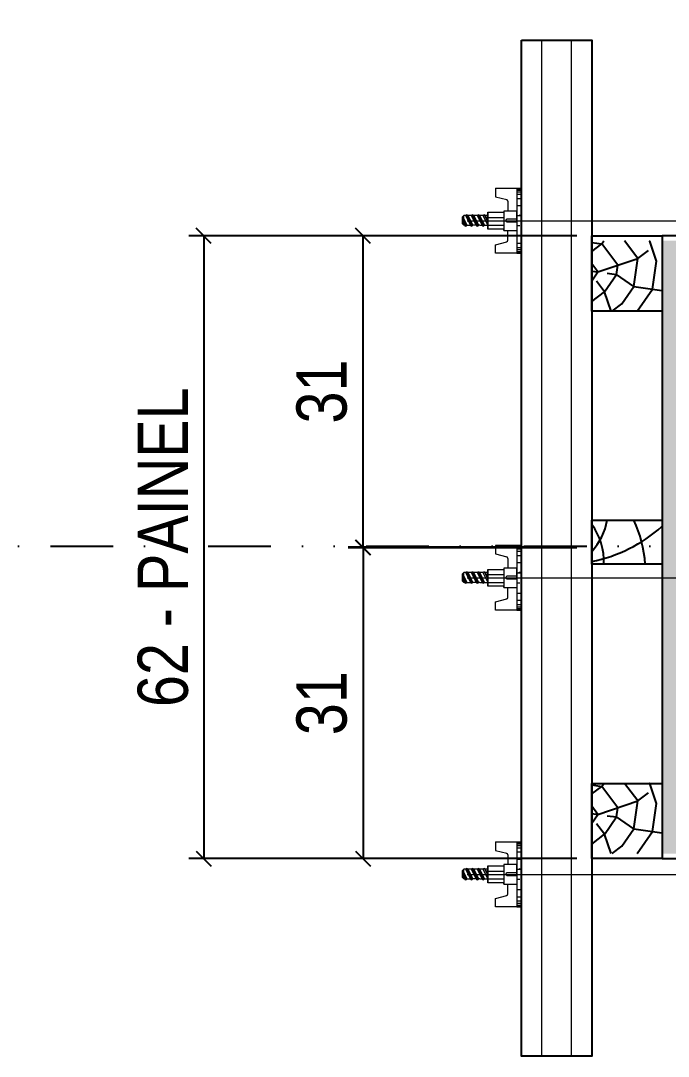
# Model space of a CAD drawing. Extents: x 13379 to 23315, y 867 to 16997.
# Drawn here: x 19338.3 to 19467.3, y 8459.5 to 8665.8 of the extents above; entities that cross this region are included whole.
import ezdxf
from ezdxf.enums import TextEntityAlignment as Align

# ---------------------------------------------------------------- set-up
doc = ezdxf.new("R2010")
doc.units = 0
doc.linetypes.add('DIVIDE2', pattern=[0.625, 0.25, -0.125, 0, -0.125, 0, -0.125])
doc.linetypes.add('HIDDEN', pattern=[0.375, 0.25, -0.125])
for name, color, linetype in [('1-2 PONTALETE', 7, 'Continuous'), ('COTA', 241, 'Continuous'), ('GRAVATA', 2, 'Continuous'), ('Nível', 160, 'Continuous'), ('Painéis', 200, 'Continuous'), ('PONTALETE', 7, 'Continuous'), ('Texto de Titulo', 7, 'Continuous'), ('Texto Qtd Sarr', 242, 'Continuous')]:
    doc.layers.add(name, color=color, linetype=linetype)
doc.layers.add('Hachura', color=251, linetype='Continuous', lineweight=9)
doc.layers.add('Texto Seção', color=7, linetype='Continuous', lineweight=15)
doc.styles.add('COTA TECNICA 2X', font='techl___.ttf', dxfattribs={"height": 10})
doc.styles.add('ROMANS', font='romans.shx')
doc.dimstyles.new('SECAO PILAR', dxfattribs={"dimtxt": 10, "dimasz": 3, "dimexe": 3, "dimexo": 3, "dimgap": 3, "dimtad": 1, "dimdec": 1, "dimlfac": 0.5, "dimzin": 12, "dimdsep": 46, "dimtxsty": 'COTA TECNICA 2X', "dimblk1": 'OBLIQUE', "dimblk2": 'OBLIQUE', "dimsah": 1, "dimcen": 0.9, "dimclrd": 256, "dimclre": 256, "dimclrt": 256, "dimadec": 1, "dimazin": 3, "dimtfac": 1, "dimtdec": 1, "dimtmove": 0, "dimatfit": 3, "dimfxl": 1, "dimtolj": 1, "dimtzin": 12, "dimarcsym": 0})

# ---------------------------------------------------------------- blocks, each defined once
blk = doc.blocks.new('_Oblique')
at = {"color": 0, "linetype": 'ByBlock', "lineweight": -2}
blk.add_line((-0.5, -0.5), (0.5, 0.5), dxfattribs=at)
blk = doc.blocks.new('*D1056')
at = {"layer": 'COTA', "lineweight": -2, "transparency": 16777216}
for p, q in [((19449.05, 8622.93), (19371.76, 8622.93)), ((19374.76, 8622.93), (19374.76, 8498.89)), ((19449.05, 8498.89), (19371.76, 8498.89))]:
    blk.add_line(p, q, dxfattribs=at)
at = {"layer": 'Defpoints', "color": 0, "transparency": 16777216}
for p in [(19452.05, 8622.93), (19374.76, 8498.89), (19452.05, 8498.89)]:
    blk.add_point(p, dxfattribs=at)
at = {"layer": 'COTA', "lineweight": -2, "transparency": 16777216, "xscale": 3, "yscale": 3, "zscale": 3}
for p, rotation in [((19374.76, 8622.93), 90), ((19374.76, 8498.89), 270)]:
    blk.add_blockref('_Oblique', p, dxfattribs=dict(at, rotation=rotation))
at = {"layer": 'COTA', "transparency": 16777216, "insert": (19366.66, 8560.91), "char_height": 10, "attachment_point": 5, "rotation": 90, "style": 'COTA TECNICA 2X'}
blk.add_mtext('\\A1;62 - PAINEL', dxfattribs=at)
blk = doc.blocks.new('C')
at = {"layer": 'Hachura', "color": 0}
for p, q in [((0, 3.22), (0, -3.22)), ((0.45, 3.22), (0, 3.22)), ((0.46, 3.16), (0, 3.16)), ((0.45, -3.23), (0.45, 3.22)), ((0.45, 3.22), (2.58, 3.22)), ((2.58, 3.22), (2.58, 2.39)), ((0.46, 3.05), (0, 3.05)), ((0.46, 2.88), (0, 2.88)), ((0, 2.75), (0, -1.16)), ((0.46, 2.65), (0, 2.65)), ((0.46, 2.23), (0, 2.23)), ((2.58, 2.39), (1.47, 2.09)), ((0.46, 1.51), (0, 1.51)), ((1.35, 1.94), (1.35, 0.96)), ((0.39, 0.49), (0.17, 0.49)), ((1.74, 0.97), (0.45, 0.97)), ((1.45, 0.1), (0.45, 0.1)), ((1.74, -0.97), (1.74, 0.97)), ((1.74, 0.97), (1.74, 0.84)), ((1.74, 0.97), (1.74, 0.84)), ((1.74, 0.84), (3.35, 0.84)), ((3.35, 0.45), (1.74, 0.45)), ((3.32, 0.84), (3.32, -0.84)), ((3.35, 0.84), (3.35, -0.84)), ((3.68, 0.45), (3.35, 0.45)), ((3.84, -0.52), (3.35, 0.45)), ((3.35, 0.06), (3.67, -0.57)), ((3.68, 0.45), (4.16, -0.52)), ((3.72, 0.5), (4.25, -0.57)), ((4.37, -0.55), (3.83, 0.53)), ((4.15, 0.45), (3.93, 0.45)), ((4.42, -0.52), (3.93, 0.45)), ((4.15, 0.45), (4.26, 0.45)), ((4.26, 0.45), (4.74, -0.52)), ((4.3, 0.5), (4.83, -0.57)), ((4.95, -0.55), (4.41, 0.53)), ((4.51, 0.45), (4.84, 0.45)), ((5, -0.52), (4.51, 0.45)), ((4.84, 0.45), (5.32, -0.52)), ((4.88, 0.5), (5.41, -0.57)), ((5.53, -0.55), (4.99, 0.53)), ((5.58, -0.52), (5.09, 0.45)), ((5.42, 0.45), (5.09, 0.45)), ((5.58, -0.52), (5.09, 0.45)), ((5.42, 0.45), (5.74, -0.19)), ((5.46, 0.5), (5.74, -0.07)), ((5.74, 0.19), (5.57, 0.53)), ((5.74, 0.32), (5.68, 0.45)), ((5.68, 0.45), (5.74, 0.45)), ((5.74, 0.45), (5.9, 0.29)), ((5.74, 0.45), (5.74, -0.52)), ((5.9, -0.36), (5.9, 0.29)), ((0.45, 0), (0, 0)), ((0.08, -0.48), (0.29, -0.48)), ((0.29, -0.48), (0.4, -0.48)), ((0.45, 0), (0.45, -0.97)), ((0.45, -0.16), (1.45, -0.16)), ((0.45, -0.65), (0.45, -0.32)), ((0.45, -3.23), (0.45, -0.65)), ((0.45, -0.97), (1.74, -0.97)), ((1.35, -1.94), (1.35, -0.97)), ((3.35, -0.32), (1.74, -0.32)), ((3.35, -0.84), (1.74, -0.84)), ((3.35, -0.07), (3.58, -0.52)), ((3.35, -0.52), (3.58, -0.52)), ((3.84, -0.52), (4.16, -0.52)), ((4.42, -0.52), (4.74, -0.52)), ((4.63, -0.52), (4.74, -0.52)), ((5, -0.52), (5.32, -0.52)), ((5.58, -0.52), (5.74, -0.52)), ((5.74, -0.52), (5.9, -0.36)), ((5.74, -0.52), (5.74, -0.52)), ((0.46, -1.52), (0, -1.52)), ((0.46, -2.23), (0, -2.23)), ((0.46, -2.65), (0, -2.65)), ((0.46, -2.88), (0, -2.88)), ((0.46, -3.05), (0, -3.05)), ((2.58, -2.39), (1.47, -2.1)), ((2.58, -3.23), (2.58, -2.39)), ((0.46, -3.16), (0, -3.16)), ((0, -3.22), (2.57, -3.22))]:
    blk.add_line(p, q, dxfattribs=at)
for centre, radius, start, end in [((1.52, 1.94), 0.161, 104.7436, 180), ((1.44, -0.03), 0.129, 272.695, 87.305), ((3.81, 0.39), 0.143, 25.5688, 154.4312), ((4.39, 0.39), 0.143, 25.5688, 154.4312), ((4.97, 0.39), 0.143, 25.5688, 154.4312), ((5.55, 0.39), 0.143, 25.5688, 154.4312), ((0.17, -0.37), 0.174, 221.744, 317.8592), ((3.71, -0.4), 0.174, 222.1408, 318.256), ((4.29, -0.4), 0.174, 222.1408, 318.256), ((4.87, -0.4), 0.174, 222.1408, 318.256), ((5.45, -0.4), 0.174, 222.1408, 318.256), ((5.61, -0.4), 0.174, 317.8592, 318.256), ((1.52, -1.94), 0.161, 180, 255.2564)]:
    blk.add_arc(centre, radius, start, end, dxfattribs=at)
blk = doc.blocks.new('*D1064')
at = {"layer": 'COTA', "lineweight": -2, "transparency": 16777216}
for p, q in [((19449.05, 8622.93), (19403.51, 8622.93)), ((19406.51, 8560.91), (19406.51, 8622.93)), ((19449.05, 8560.91), (19403.51, 8560.91))]:
    blk.add_line(p, q, dxfattribs=at)
at = {"layer": 'Defpoints', "color": 0, "transparency": 16777216}
for p in [(19406.51, 8622.93), (19452.05, 8622.93), (19452.05, 8560.91)]:
    blk.add_point(p, dxfattribs=at)
at = {"layer": 'COTA', "lineweight": -2, "transparency": 16777216, "xscale": 3, "yscale": 3, "zscale": 3}
for p, rotation in [((19406.51, 8622.93), 90), ((19406.51, 8560.91), 270)]:
    blk.add_blockref('_Oblique', p, dxfattribs=dict(at, rotation=rotation))
at = {"layer": 'COTA', "transparency": 16777216, "insert": (19398.29, 8591.92), "char_height": 10, "attachment_point": 5, "rotation": 90, "style": 'COTA TECNICA 2X'}
blk.add_mtext('\\A1;31', dxfattribs=at)
blk = doc.blocks.new('*D1065')
at = {"layer": 'COTA', "lineweight": -2, "transparency": 16777216}
for p, q in [((19449.05, 8560.81), (19403.51, 8560.81)), ((19406.51, 8560.81), (19406.51, 8498.89)), ((19449.05, 8498.89), (19403.51, 8498.89))]:
    blk.add_line(p, q, dxfattribs=at)
at = {"layer": 'Defpoints', "color": 0, "transparency": 16777216}
for p in [(19452.05, 8560.81), (19406.51, 8498.89), (19452.05, 8498.89)]:
    blk.add_point(p, dxfattribs=at)
at = {"layer": 'COTA', "lineweight": -2, "transparency": 16777216, "xscale": 3, "yscale": 3, "zscale": 3}
for p, rotation in [((19406.51, 8560.81), 90), ((19406.51, 8498.89), 270)]:
    blk.add_blockref('_Oblique', p, dxfattribs=dict(at, rotation=rotation))
at = {"layer": 'COTA', "transparency": 16777216, "insert": (19398.29, 8529.85), "char_height": 10, "attachment_point": 5, "rotation": 90, "style": 'COTA TECNICA 2X'}
blk.add_mtext('\\A1;31', dxfattribs=at)
blk = doc.blocks.new('titulo1')
at = {"layer": 'Defpoints', "color": 252, "linetype": 'HIDDEN', "ltscale": 2}
blk.add_line((0, 0), (0, 125), dxfattribs=at)
at = {"layer": 'Defpoints', "style": 'ROMANS', "oblique": 15}
blk.add_attdef('FOLHA', text='', height=10, dxfattribs=at).set_placement((0, 15.58), align=Align.MIDDLE_CENTER)
at = {"layer": 'Texto Qtd Sarr', "color": 3, "style": 'ROMANS', "oblique": 15}
for tag, height, p in [('TITULO', 17, (0, 71.45)), ('SEÇÃO', 12, (0, 41.55))]:
    blk.add_attdef(tag, text='', height=height, dxfattribs=at).set_placement(p, align=Align.MIDDLE_CENTER)

msp = doc.modelspace()

# ---------------------------------------------------------------- hatches: boundary and pattern name
at = {"layer": 'Hachura'}
h = msp.add_hatch(color=256, dxfattribs=at)
h.dxf.hatch_style = 1
h.paths.add_polyline_path([(19470.06, 8621.93), (19466.05, 8621.93), (19466.05, 8607.93), (19466.05, 8554.81), (19470.06, 8554.82)])
h.paths.add_polyline_path([(19470.06, 8554.82), (19466.05, 8554.81), (19466.05, 8499.89), (19470.06, 8499.89), (19470.06, 8516.91)])
at = {"layer": 'PONTALETE'}
h = msp.add_hatch(dxfattribs=at)
h.set_pattern_fill('TRONCO', color=1, scale=37.5, angle=-8, style=0, pattern_type=2)
h.set_pattern_definition([(352, (20814.69, 20256.405), (42.35404, 31.91606), [11.25, -26.25]), (352, (20814.952, 20258.26), (42.35404, 31.91606), [11.25, -26.25]), (352, (20817.33, 20261.714), (42.35404, 31.91606), [7.5, -30]), (352, (20819.71, 20265.167), (42.35404, 31.91606), [5.625, -31.875]), (352, (20820.23, 20268.88), (42.35404, 31.91606), [3.75, -33.75]), (352, (20811.47, 20273.9), (42.35404, 31.91606), [1.875, -9.375, 1.875, -24.375]), (352, (20817.3, 20274.973), (42.35404, 31.91606), [1.875, -15, 5.625, -15]), (352, (20824.99, 20275.786), (42.35404, 31.91606), [1.875, -1.875, 1.875, -31.875]), (352, (20823.393, 20277.903), (42.35404, 31.91606), [1.875, -35.625]), (352, (20822.06, 20281.878), (42.35404, 31.91606), [5.625, -31.875]), (352, (20822.58, 20285.59), (42.35404, 31.91606), [7.5, -30]), (352, (20821.245, 20289.566), (42.35404, 31.91606), [9.375, -11.25, 1.875, -15]), (82, (20803.26, 20269.372), (-31.91606, 42.35404), [1.875, -3.75, 9.375, -22.5]), (82, (20805.64, 20272.825), (-31.91606, 42.35404), [1.875, -1.875, 5.625, -28.125]), (82, (20809.583, 20287.418), (-31.91606, 42.35404), [3.75, -33.75]), (82, (20809.352, 20272.303), (-31.91606, 42.35404), [7.5, -11.25, 1.875, -16.875]), (82, (20814.08, 20292.466), (-31.91606, 42.35404), [1.875, -35.625]), (82, (20813.327, 20273.638), (-31.91606, 42.35404), [5.625, -31.875]), (82, (20817.3, 20274.973), (-31.91606, 42.35404), [3.75, -33.75]), (82, (20821.015, 20274.45), (-31.91606, 42.35404), [1.875, -5.625, 5.625, -24.375]), (82, (20823.132, 20276.047), (-31.91606, 42.35404), [1.875, -35.625]), (82, (20823.945, 20268.36), (-31.91606, 42.35404), [5.25, -32.25]), (82, (20824.76, 20260.67), (-31.91606, 42.35404), [3.75, -33.75]), (82, (20830.56, 20275.003), (-31.91606, 42.35404), [1.875, -35.625]), (82, (20834.01, 20272.624), (-31.91606, 42.35404), [5.625, -31.875]), (82, (20837.725, 20272.102), (-31.91606, 42.35404), [5.625, -31.875]), (37, (20830.067, 20258.03), (5.21899, 37.13505), [2.651625, -2.651625, 2.651625, -45.078134]), (37, (20823.945, 20268.359), (5.21899, 37.13505), [5.30325, -47.72976]), (37, (20811.7, 20289.014), (5.21899, 37.13505), [5.30325, -47.72976]), (37, (20817.823, 20278.686), (5.21899, 37.13505), [5.30325, -47.72976]), (37, (20818.636, 20270.998), (5.21899, 37.13505), [5.30325, -47.72976]), (37, (20828.733, 20262.005), (5.21899, 37.13505), [5.30325, -47.72976]), (37, (20825.28, 20264.384), (5.21899, 37.13505), [7.95495, -45.07806]), (37, (20816.488, 20282.66), (5.21899, 37.13505), [2.65162, -50.38138]), (37, (20815.153, 20286.635), (5.21899, 37.13505), [2.65162, -50.38138]), (37, (20830.007, 20284.547), (5.21899, 37.13505), [2.65162, -50.38138]), (37, (20812.544, 20268.068), (5.21899, 37.13505), [2.65162, -50.38138]), (37, (20834.795, 20278.194), (5.21899, 37.13505), [2.65162, -50.38138]), (37, (20821.275, 20276.307), (5.21899, 37.13505), [2.65162, -50.38138]), (37, (20825.51, 20279.5), (5.21899, 37.13505), [2.65162, -50.38138]), (127, (20822.61, 20272.333), (-37.13505, 5.21899), [2.651625, -2.651625, 7.95495, -39.77481]), (127, (20828.18, 20271.55), (-37.13505, 5.21899), [2.65162, -50.38138]), (127, (20826.354, 20258.553), (-37.13505, 5.21899), [2.65162, -50.38138]), (127, (20820.232, 20268.88), (-37.13505, 5.21899), [2.65162, -50.38138]), (127, (20826.846, 20275.525), (-37.13505, 5.21899), [2.65162, -50.38138]), (127, (20816.257, 20267.546), (-37.13505, 5.21899), [2.65162, -50.38138]), (127, (20831.11, 20265.458), (-37.13505, 5.21899), [2.65162, -50.38138]), (127, (20803.55, 20257.97), (-37.13505, 5.21899), [2.65162, -50.38138]), (127, (20805.67, 20259.567), (-37.13505, 5.21899), [5.30325, -47.72976]), (127, (20807.786, 20261.162), (-37.13505, 5.21899), [5.30325, -47.72976]), (127, (20811.5, 20260.64), (-37.13505, 5.21899), [5.30325, -47.72976]), (127, (20813.879, 20264.093), (-37.13505, 5.21899), [5.30325, -47.72976]), (127, (20830.82, 20276.86), (-37.13505, 5.21899), [5.30325, -47.72976]), (127, (20835.638, 20257.248), (-37.13505, 5.21899), [5.30325, -47.72976]), (127, (20841.67, 20286.695), (-37.13505, 5.21899), [5.30325, -47.72976]), (127, (20841.148, 20282.982), (-37.13505, 5.21899), [5.30325, -47.72976]), (127, (20837.173, 20281.647), (-37.13505, 5.21899), [5.30325, -47.72976]), (127, (20811.18, 20285.3), (-37.13505, 5.21899), [7.95495, -45.07806]), (127, (20834.795, 20278.194), (-37.13505, 5.21899), [7.95495, -45.07806]), (18.56505, (20815.936, 20292.205), (37.135053, -5.218991), [4.1925, -79.66005]), (18.56505, (20813.327, 20273.638), (37.135053, -5.218991), [4.1925, -79.66005]), (18.56505, (20818.606, 20284.256), (37.135053, -5.218991), [4.1925, -79.66005]), (18.56505, (20826.093, 20256.696), (37.135053, -5.218991), [4.1925, -79.66005]), (18.56505, (20824.758, 20260.67), (37.135053, -5.218991), [4.1925, -79.66005]), (18.56505, (20814.661, 20269.663), (37.135053, -5.218991), [4.1925, -79.66005]), (18.56505, (20817.271, 20288.23), (37.135053, -5.218991), [4.1925, -79.66005]), (18.56505, (20826.846, 20275.525), (37.135053, -5.218991), [8.385, -75.46755]), (55.43495, (20827.629, 20281.095), (5.218991, 37.135053), [4.1925, -79.66005]), (55.43495, (20831.633, 20269.172), (5.218991, 37.135053), [4.1925, -79.66005]), (55.43495, (20814.11, 20279.208), (5.218991, 37.135053), [4.1925, -79.66005]), (55.43495, (20806.943, 20282.109), (5.218991, 37.135053), [4.1925, -79.66005]), (55.43495, (20828.18, 20271.55), (5.218991, 37.135053), [4.1925, -79.66005]), (55.43495, (20824.467, 20272.072), (5.218991, 37.135053), [4.1925, -79.66005]), (55.43495, (20810.396, 20279.73), (5.218991, 37.135053), [8.385, -75.46755]), (55.43495, (20836.42, 20262.818), (5.218991, 37.135053), [8.385, -75.46755]), (55.43495, (20832.968, 20265.197), (5.218991, 37.135053), [8.385, -75.46755]), (108.56505, (20802.477, 20263.802), (5.218991, 37.135053), [4.1925, -79.66005]), (108.56505, (20805.348, 20284.226), (5.218991, 37.135053), [4.1925, -79.66005]), (108.56505, (20809.121, 20257.188), (5.218991, 37.135053), [4.1925, -79.66005]), (108.56505, (20810.105, 20291.131), (5.218991, 37.135053), [4.1925, -79.66005]), (108.56505, (20810.687, 20268.328), (5.218991, 37.135053), [4.1925, -79.66005]), (108.56505, (20818.636, 20270.998), (5.218991, 37.135053), [4.1925, -79.66005]), (108.56505, (20823.393, 20277.903), (5.218991, 37.135053), [4.1925, -79.66005]), (108.56505, (20804.595, 20265.398), (5.219004, 37.135057), [4.1925, -79.66005]), (108.56505, (20814.661, 20269.663), (5.218991, 37.135053), [4.1925, -79.66005]), (108.56505, (20825.28, 20264.384), (5.218991, 37.135053), [4.1925, -79.66005]), (108.56505, (20829.515, 20267.576), (5.218991, 37.135053), [4.1925, -79.66005]), (108.56505, (20838.508, 20277.672), (5.218991, 37.135053), [4.1925, -79.66005]), (108.56505, (20812.223, 20292.727), (5.218991, 37.135053), [4.1925, -79.66005]), (108.56505, (20806.391, 20291.653), (5.218991, 37.135053), [8.385, -75.46755]), (108.56505, (20808.308, 20264.876), (5.218991, 37.135053), [8.385, -75.46755]), (145.43495, (20801.955, 20260.088), (-37.135053, 5.218991), [4.1925, -79.66005]), (145.43495, (20833.259, 20253.796), (-37.135053, 5.218991), [4.1925, -79.66005]), (145.43495, (20834.012, 20272.624), (-37.135053, 5.218991), [4.1925, -79.66005]), (145.43495, (20817.331, 20261.714), (-37.135053, 5.218991), [4.1925, -79.66005]), (145.43495, (20814.952, 20258.262), (-37.135053, 5.218991), [4.1925, -79.66005]), (145.43495, (20819.71, 20265.167), (-37.135053, 5.218991), [4.1925, -79.66005]), (145.43495, (20833.982, 20285.882), (-37.135053, 5.218991), [4.1925, -79.66005]), (145.43495, (20837.956, 20287.217), (-37.135053, 5.218991), [8.385, -75.46755])])
h.paths.add_polyline_path([(19452.05, 8621.93), (19452.05, 8607.93), (19466.05, 8607.93), (19466.05, 8621.93)])
h = msp.add_hatch(dxfattribs=at)
h.set_pattern_fill('TRONCO', color=1, scale=37.5, angle=-8, style=0, pattern_type=2)
h.set_pattern_definition([(352, (20814.69, 20148.37), (42.35404, 31.91606), [11.25, -26.25]), (352, (20814.952, 20150.225), (42.35404, 31.91606), [11.25, -26.25]), (352, (20817.33, 20153.678), (42.35404, 31.91606), [7.5, -30]), (352, (20819.71, 20157.13), (42.35404, 31.91606), [5.625, -31.875]), (352, (20820.23, 20160.844), (42.35404, 31.91606), [3.75, -33.75]), (352, (20811.47, 20165.862), (42.35404, 31.91606), [1.875, -9.375, 1.875, -24.375]), (352, (20817.3, 20166.936), (42.35404, 31.91606), [1.875, -15, 5.625, -15]), (352, (20824.99, 20167.75), (42.35404, 31.91606), [1.875, -1.875, 1.875, -31.875]), (352, (20823.393, 20169.866), (42.35404, 31.91606), [1.875, -35.625]), (352, (20822.06, 20173.84), (42.35404, 31.91606), [5.625, -31.875]), (352, (20822.58, 20177.554), (42.35404, 31.91606), [7.5, -30]), (352, (20821.245, 20181.53), (42.35404, 31.91606), [9.375, -11.25, 1.875, -15]), (82, (20803.26, 20161.335), (-31.91606, 42.35404), [1.875, -3.75, 9.375, -22.5]), (82, (20805.64, 20164.788), (-31.91606, 42.35404), [1.875, -1.875, 5.625, -28.125]), (82, (20809.583, 20179.38), (-31.91606, 42.35404), [3.75, -33.75]), (82, (20809.352, 20164.266), (-31.91606, 42.35404), [7.5, -11.25, 1.875, -16.875]), (82, (20814.08, 20184.43), (-31.91606, 42.35404), [1.875, -35.625]), (82, (20813.327, 20165.6), (-31.91606, 42.35404), [5.625, -31.875]), (82, (20817.3, 20166.936), (-31.91606, 42.35404), [3.75, -33.75]), (82, (20821.015, 20166.414), (-31.91606, 42.35404), [1.875, -5.625, 5.625, -24.375]), (82, (20823.132, 20168.01), (-31.91606, 42.35404), [1.875, -35.625]), (82, (20823.945, 20160.32), (-31.91606, 42.35404), [5.25, -32.25]), (82, (20824.76, 20152.634), (-31.91606, 42.35404), [3.75, -33.75]), (82, (20830.56, 20166.966), (-31.91606, 42.35404), [1.875, -35.625]), (82, (20834.01, 20164.587), (-31.91606, 42.35404), [5.625, -31.875]), (82, (20837.725, 20164.065), (-31.91606, 42.35404), [5.625, -31.875]), (37, (20830.067, 20149.994), (5.21899, 37.13505), [2.651625, -2.651625, 2.651625, -45.078134]), (37, (20823.945, 20160.322), (5.21899, 37.13505), [5.30325, -47.72976]), (37, (20811.7, 20180.977), (5.21899, 37.13505), [5.30325, -47.72976]), (37, (20817.823, 20170.65), (5.21899, 37.13505), [5.30325, -47.72976]), (37, (20818.636, 20162.961), (5.21899, 37.13505), [5.30325, -47.72976]), (37, (20828.733, 20153.969), (5.21899, 37.13505), [5.30325, -47.72976]), (37, (20825.28, 20156.347), (5.21899, 37.13505), [7.95495, -45.07806]), (37, (20816.488, 20174.624), (5.21899, 37.13505), [2.65162, -50.38138]), (37, (20815.153, 20178.598), (5.21899, 37.13505), [2.65162, -50.38138]), (37, (20830.007, 20176.51), (5.21899, 37.13505), [2.65162, -50.38138]), (37, (20812.544, 20160.03), (5.21899, 37.13505), [2.65162, -50.38138]), (37, (20834.795, 20170.158), (5.21899, 37.13505), [2.65162, -50.38138]), (37, (20821.275, 20168.27), (5.21899, 37.13505), [2.65162, -50.38138]), (37, (20825.51, 20171.462), (5.21899, 37.13505), [2.65162, -50.38138]), (127, (20822.61, 20164.296), (-37.13505, 5.21899), [2.651625, -2.651625, 7.95495, -39.77481]), (127, (20828.18, 20163.513), (-37.13505, 5.21899), [2.65162, -50.38138]), (127, (20826.354, 20150.516), (-37.13505, 5.21899), [2.65162, -50.38138]), (127, (20820.232, 20160.844), (-37.13505, 5.21899), [2.65162, -50.38138]), (127, (20826.846, 20167.488), (-37.13505, 5.21899), [2.65162, -50.38138]), (127, (20816.257, 20159.51), (-37.13505, 5.21899), [2.65162, -50.38138]), (127, (20831.11, 20157.42), (-37.13505, 5.21899), [2.65162, -50.38138]), (127, (20803.55, 20149.934), (-37.13505, 5.21899), [2.65162, -50.38138]), (127, (20805.67, 20151.53), (-37.13505, 5.21899), [5.30325, -47.72976]), (127, (20807.786, 20153.126), (-37.13505, 5.21899), [5.30325, -47.72976]), (127, (20811.5, 20152.604), (-37.13505, 5.21899), [5.30325, -47.72976]), (127, (20813.879, 20156.056), (-37.13505, 5.21899), [5.30325, -47.72976]), (127, (20830.82, 20168.823), (-37.13505, 5.21899), [5.30325, -47.72976]), (127, (20835.638, 20149.211), (-37.13505, 5.21899), [5.30325, -47.72976]), (127, (20841.67, 20178.658), (-37.13505, 5.21899), [5.30325, -47.72976]), (127, (20841.148, 20174.945), (-37.13505, 5.21899), [5.30325, -47.72976]), (127, (20837.173, 20173.61), (-37.13505, 5.21899), [5.30325, -47.72976]), (127, (20811.18, 20177.263), (-37.13505, 5.21899), [7.95495, -45.07806]), (127, (20834.795, 20170.158), (-37.13505, 5.21899), [7.95495, -45.07806]), (18.56505, (20815.936, 20184.168), (37.135053, -5.218991), [4.1925, -79.66005]), (18.56505, (20813.327, 20165.601), (37.135053, -5.218991), [4.1925, -79.66005]), (18.56505, (20818.606, 20176.22), (37.135053, -5.218991), [4.1925, -79.66005]), (18.56505, (20826.093, 20148.66), (37.135053, -5.218991), [4.1925, -79.66005]), (18.56505, (20824.758, 20152.634), (37.135053, -5.218991), [4.1925, -79.66005]), (18.56505, (20814.661, 20161.627), (37.135053, -5.218991), [4.1925, -79.66005]), (18.56505, (20817.271, 20180.194), (37.135053, -5.218991), [4.1925, -79.66005]), (18.56505, (20826.846, 20167.488), (37.135053, -5.218991), [8.385, -75.46755]), (55.43495, (20827.629, 20173.058), (5.218991, 37.135053), [4.1925, -79.66005]), (55.43495, (20831.633, 20161.135), (5.218991, 37.135053), [4.1925, -79.66005]), (55.43495, (20814.11, 20171.171), (5.218991, 37.135053), [4.1925, -79.66005]), (55.43495, (20806.943, 20174.072), (5.218991, 37.135053), [4.1925, -79.66005]), (55.43495, (20828.18, 20163.513), (5.218991, 37.135053), [4.1925, -79.66005]), (55.43495, (20824.467, 20164.035), (5.218991, 37.135053), [4.1925, -79.66005]), (55.43495, (20810.396, 20171.693), (5.218991, 37.135053), [8.385, -75.46755]), (55.43495, (20836.42, 20154.782), (5.218991, 37.135053), [8.385, -75.46755]), (55.43495, (20832.968, 20157.16), (5.218991, 37.135053), [8.385, -75.46755]), (108.56505, (20802.477, 20155.765), (5.218991, 37.135053), [4.1925, -79.66005]), (108.56505, (20805.348, 20176.19), (5.218991, 37.135053), [4.1925, -79.66005]), (108.56505, (20809.121, 20149.151), (5.218991, 37.135053), [4.1925, -79.66005]), (108.56505, (20810.105, 20183.095), (5.218991, 37.135053), [4.1925, -79.66005]), (108.56505, (20810.687, 20160.292), (5.218991, 37.135053), [4.1925, -79.66005]), (108.56505, (20818.636, 20162.961), (5.218991, 37.135053), [4.1925, -79.66005]), (108.56505, (20823.393, 20169.866), (5.218991, 37.135053), [4.1925, -79.66005]), (108.56505, (20804.595, 20157.361), (5.219004, 37.135057), [4.1925, -79.66005]), (108.56505, (20814.661, 20161.627), (5.218991, 37.135053), [4.1925, -79.66005]), (108.56505, (20825.28, 20156.347), (5.218991, 37.135053), [4.1925, -79.66005]), (108.56505, (20829.515, 20159.539), (5.218991, 37.135053), [4.1925, -79.66005]), (108.56505, (20838.508, 20169.636), (5.218991, 37.135053), [4.1925, -79.66005]), (108.56505, (20812.223, 20184.69), (5.218991, 37.135053), [4.1925, -79.66005]), (108.56505, (20806.391, 20183.616), (5.218991, 37.135053), [8.385, -75.46755]), (108.56505, (20808.308, 20156.839), (5.218991, 37.135053), [8.385, -75.46755]), (145.43495, (20801.955, 20152.052), (-37.135053, 5.218991), [4.1925, -79.66005]), (145.43495, (20833.259, 20145.759), (-37.135053, 5.218991), [4.1925, -79.66005]), (145.43495, (20834.012, 20164.587), (-37.135053, 5.218991), [4.1925, -79.66005]), (145.43495, (20817.331, 20153.678), (-37.135053, 5.218991), [4.1925, -79.66005]), (145.43495, (20814.952, 20150.225), (-37.135053, 5.218991), [4.1925, -79.66005]), (145.43495, (20819.71, 20157.13), (-37.135053, 5.218991), [4.1925, -79.66005]), (145.43495, (20833.982, 20177.845), (-37.135053, 5.218991), [4.1925, -79.66005]), (145.43495, (20837.956, 20179.18), (-37.135053, 5.218991), [8.385, -75.46755])])
h.paths.add_polyline_path([(19452.05, 8513.89), (19452.05, 8499.89), (19466.05, 8499.89), (19466.05, 8513.89)])

# ---------------------------------------------------------------- linework, layer by layer
at = {"layer": '1-2 PONTALETE', "color": 1}
for centre, radius, start, end in [((19443.51, 8568.14), 11.74, 316.6479, 350.9173), ((19442.17, 8558.08), 12.32, 357.4574, 36.7023), ((19439.43, 8556.09), 23.32, 3.5441, 25.9137)]:
    msp.add_arc(centre, radius, start, end, dxfattribs=at)
at = {"layer": 'GRAVATA', "color": 1}
msp.add_lwpolyline([(19438.05, 8661.89), (19452.05, 8661.89), (19452.05, 8459.53), (19438.05, 8459.53)], close=True, dxfattribs=at)
at = {"layer": 'Hachura'}
for p, q in [((19442.05, 8661.89), (19442.05, 8459.53)), ((19448.05, 8459.53), (19448.05, 8661.89)), ((19427.25, 8625.93), (19559.07, 8625.94)), ((19427.25, 8554.81), (19559.07, 8554.82)), ((19427.25, 8495.76), (19559.07, 8495.77))]:
    msp.add_line(p, q, dxfattribs=at)
at = {"layer": 'Nível', "color": 4, "linetype": 'DIVIDE2', "ltscale": 50}
msp.add_line((17583, 8561.14), (21112.79, 8561.14), dxfattribs=at)
at = {"layer": 'Painéis'}
msp.add_lwpolyline([(19466.05, 8498.89), (19470.06, 8498.89), (19470.06, 8622.93), (19466.05, 8622.93)], close=True, dxfattribs=at)
at = {"layer": 'PONTALETE', "color": 1}
for points in [[(19466.05, 8622.93), (19466.05, 8607.93), (19452.05, 8607.93), (19452.05, 8622.93)], [(19466.05, 8566.29), (19466.05, 8557.54), (19452.05, 8557.54), (19452.05, 8566.29)], [(19466.05, 8513.89), (19466.05, 8498.89), (19452.05, 8498.89), (19452.05, 8513.89)]]:
    msp.add_lwpolyline(points, close=True, dxfattribs=at)
msp.add_arc((19445.91, 8587.84), 30.42, 281.6357, 311.4455, dxfattribs=at)

# ---------------------------------------------------------------- block references
at = {"layer": 'Hachura', "linetype": 'Continuous', "xscale": 2, "yscale": 2, "zscale": 2, "rotation": 180}
for p in [(19438.05, 8625.93), (19438.05, 8554.81), (19438.05, 8495.76)]:
    msp.add_blockref('C', p, dxfattribs=at)
at = {"layer": 'Texto Seção'}
ref = msp.add_blockref('titulo1', (19496.06, 8643.49), dxfattribs=at)
ref.add_attrib('TITULO', 'P217-P218', dxfattribs={"layer": 'Texto de Titulo', "color": 7, "height": 17, "style": 'ROMANS', "width": 1.1}).set_placement((19496.06, 8730.99), align=Align.MIDDLE_CENTER)
ref.add_attrib('SEÇÃO', '25x40', dxfattribs={"layer": 'Texto de Titulo', "color": 7, "height": 12, "style": 'ROMANS', "width": 1.1}).set_placement((19496.06, 8700.99), align=Align.MIDDLE_CENTER)

# ---------------------------------------------------------------- dimensions: what is measured, and where the dimension line sits
at = {"layer": 'COTA'}
dim = msp.add_linear_dim(base=(19374.76, 8498.89), p1=(19452.05, 8622.93), p2=(19452.05, 8498.89), angle=270, text='<> - PAINEL', dimstyle='SECAO PILAR', dxfattribs=at)
dim.commit()
dim.dimension.update_dxf_attribs({"geometry": '*D1056', "text_midpoint": (19366.66, 8560.91)})
for base, p1, p2, picture, middle in [((19406.51, 8622.93), (19452.05, 8560.91), (19452.05, 8622.93), '*D1064', (19398.29, 8591.92)), ((19406.51, 8498.89), (19452.05, 8560.81), (19452.05, 8498.89), '*D1065', (19398.29, 8529.85))]:
    dim = msp.add_linear_dim(base=base, p1=p1, p2=p2, angle=270, dimstyle='SECAO PILAR', dxfattribs=at)
    dim.commit()
    dim.dimension.update_dxf_attribs({"geometry": picture, "text_midpoint": middle})

doc.saveas('drawing.dxf')
